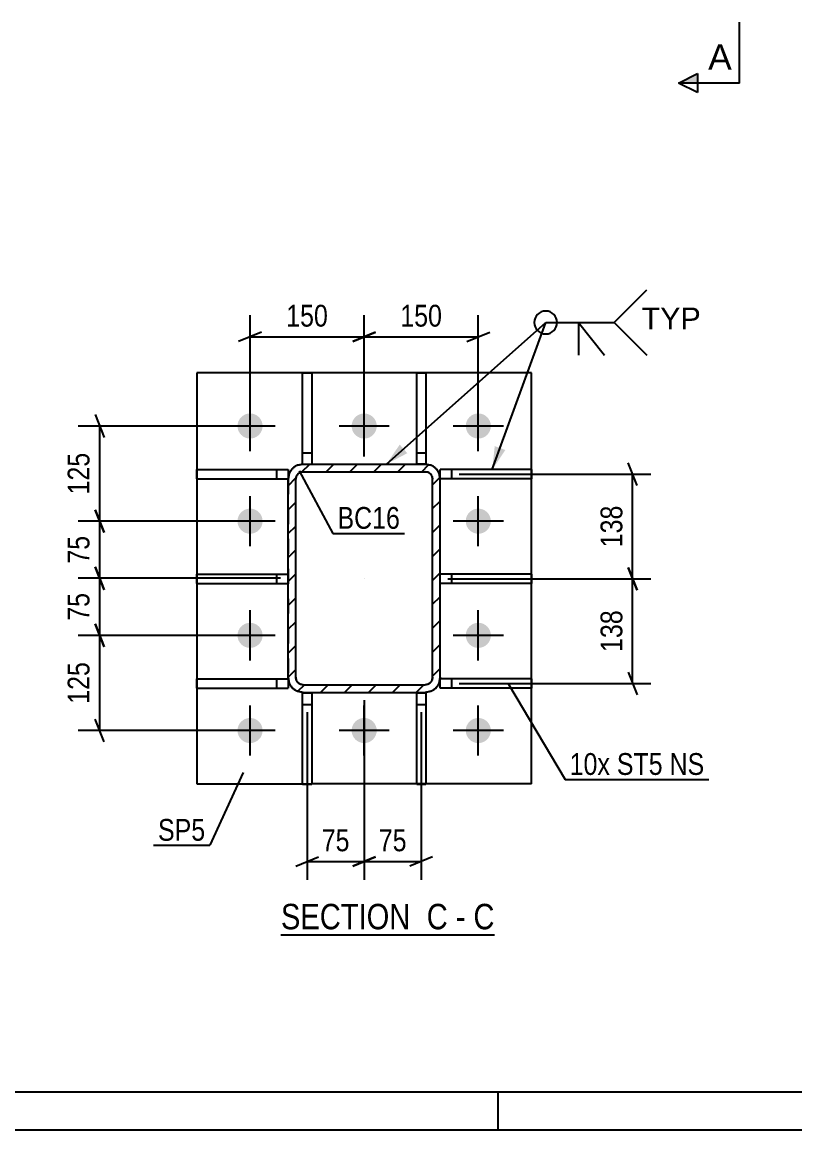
# Model space of a CAD drawing. Header units: millimetres. Extents: x -212 to 629, y -168 to 426.
# Drawn here: x -63.6 to 37.9, y -167.9 to -22.4 of the extents above; entities that cross this region are included whole.
import ezdxf

# ---------------------------------------------------------------- set-up
doc = ezdxf.new("R2010")
doc.units = ezdxf.units.MM
doc.linetypes.add('DXK_LINE_DOT2', pattern=[3.9198, 1.9599, -1.9599])
doc.linetypes.add('DXK_LINE_DOT3', pattern=[5.9187, 2.979, -0.9799, 0.9799, -0.9799])
doc.styles.add('Arial', font='ARIAL.TTF', dxfattribs={"height": 0.2})
doc.styles.add('Arial Narrow', font='ARIALN.TTF', dxfattribs={"height": 0.2})

# ---------------------------------------------------------------- blocks, each defined once
blk = doc.blocks.new('Unknown-284936395-1134')
at = {"color": 5, "linetype": 'Continuous'}
for p, q in [((-207.04, -162.9), (623.96, -162.9)), ((-1.04, -167.9), (-1.04, -162.9)), ((-212.04, -167.9), (628.96, -167.9))]:
    blk.add_line(p, q, dxfattribs=at)
blk = doc.blocks.new('Unknown-284936395-13 - 25419')
at = {"color": 6, "linetype": 'Continuous'}
blk.add_line((-29.6, -142.3), (-1.53, -142.3), dxfattribs=at)
at = {"color": 0, "linetype": 'Continuous'}
for points in [[(-11.49, -141.55), (-11.49, -138.05), (-29.6, -138.05), (-29.6, -141.55)], [(-7.67, -141.55), (-7.67, -138.05), (-10.44, -138.05), (-10.44, -141.55)], [(-5.35, -141.55), (-5.35, -138.05), (-6.62, -138.05), (-6.62, -141.55)], [(-1.53, -141.55), (-1.53, -138.05), (-4.3, -138.05), (-4.3, -141.55)]]:
    blk.add_wipeout(points, dxfattribs=at)
at = {"color": 7, "linetype": 'Continuous', "style": 'Arial Narrow'}
for s, p in [('SECTION ', (-29.6, -141.55)), ('C', (-10.44, -141.55)), ('C', (-4.3, -141.55)), ('-', (-6.62, -141.55))]:
    blk.add_text(s, height=3.34, dxfattribs=at).set_placement(p)
blk = doc.blocks.new('Part-284936395-25460 - 25419')
at = {"color": 2, "linetype": 'Continuous'}
for p, q in [((-11.76, -122.51), (-11.76, -110.51)), ((-11.76, -110.51), (-10.56, -110.51)), ((-10.56, -110.51), (-10.56, -122.51)), ((-10.56, -122.51), (-11.76, -122.51))]:
    blk.add_line(p, q, dxfattribs=at)
at = {"color": 7, "linetype": 'DXK_LINE_DOT2'}
blk.add_line((-11.76, -112.01), (-10.56, -112.01), dxfattribs=at)
blk = doc.blocks.new('Part-284936395-25465 - 25419')
at = {"color": 2, "linetype": 'Continuous'}
for p, q in [((-40.66, -82.36), (-40.66, -81.16)), ((-40.66, -81.16), (-28.66, -81.16)), ((-28.66, -81.16), (-28.66, -82.36)), ((-40.66, -82.36), (-28.66, -82.36))]:
    blk.add_line(p, q, dxfattribs=at)
at = {"color": 7, "linetype": 'DXK_LINE_DOT2'}
blk.add_line((-30.16, -82.36), (-30.16, -81.16), dxfattribs=at)
blk = doc.blocks.new('Part-284936395-25457 - 25419')
at = {"linetype": 'Continuous'}
h = blk.add_hatch(dxfattribs=at)
h.set_pattern_fill('', scale=0.7, style=0, pattern_type=0)
h.set_pattern_definition([(45, (-28.6647, -108.4371), (-1.57154, 1.57154), [])])
h.paths.add_polyline_path([(-28.66, -82.44), (-28.66, -108.44), (-28.51, -109.2), (-28.08, -109.85), (-27.43, -110.28), (-26.66, -110.44), (-10.66, -110.44), (-9.9, -110.28), (-9.25, -109.85), (-8.82, -109.2), (-8.66, -108.44), (-8.66, -82.44), (-8.82, -81.67), (-9.25, -81.02), (-9.9, -80.59), (-10.66, -80.44), (-26.66, -80.44), (-27.43, -80.59), (-28.08, -81.02), (-28.51, -81.67)])
h.paths.add_polyline_path([(-27.37, -81.73), (-27.05, -81.51), (-26.66, -81.44), (-10.66, -81.44), (-10.28, -81.51), (-9.96, -81.73), (-9.74, -82.05), (-9.66, -82.44), (-9.66, -108.44), (-9.74, -108.82), (-9.96, -109.14), (-10.28, -109.36), (-10.66, -109.44), (-26.66, -109.44), (-27.05, -109.36), (-27.37, -109.14), (-27.59, -108.82), (-27.66, -108.44), (-27.66, -82.44), (-27.59, -82.05)])
at = {"color": 7, "linetype": 'DXK_LINE_DOT2'}
for p, q in [((-27.43, -80.59), (-26.66, -80.44)), ((-26.66, -81.44), (-27.05, -81.51)), ((-26.66, -80.44), (-10.66, -80.44)), ((-26.66, -81.44), (-10.66, -81.44)), ((-10.66, -80.44), (-9.9, -80.59)), ((-10.28, -81.51), (-10.66, -81.44)), ((-28.66, -82.44), (-28.51, -81.67)), ((-28.66, -82.44), (-28.66, -108.44)), ((-27.59, -82.05), (-27.66, -82.44)), ((-27.66, -108.44), (-27.66, -82.44)), ((-9.66, -82.44), (-9.74, -82.05)), ((-9.66, -108.44), (-9.66, -82.44)), ((-8.82, -81.67), (-8.66, -82.44)), ((-8.66, -108.44), (-8.66, -82.44)), ((-28.51, -109.2), (-28.66, -108.44)), ((-27.66, -108.44), (-27.59, -108.82)), ((-9.74, -108.82), (-9.66, -108.44)), ((-8.66, -108.44), (-8.82, -109.2)), ((-26.66, -110.44), (-27.43, -110.28)), ((-27.05, -109.36), (-26.66, -109.44)), ((-26.66, -109.44), (-10.66, -109.44)), ((-26.66, -110.44), (-10.66, -110.44)), ((-10.66, -109.44), (-10.28, -109.36)), ((-9.9, -110.28), (-10.66, -110.44))]:
    blk.add_line(p, q, dxfattribs=at)
at = {"color": 2, "linetype": 'Continuous'}
for p, q in [((-26.66, -80.44), (-27.43, -80.59)), ((-27.05, -81.51), (-26.66, -81.44)), ((-26.66, -80.44), (-10.66, -80.44)), ((-26.66, -81.44), (-10.66, -81.44)), ((-9.9, -80.59), (-10.66, -80.44)), ((-10.66, -81.44), (-10.28, -81.51)), ((-28.51, -81.67), (-28.66, -82.44)), ((-28.66, -108.44), (-28.66, -82.44)), ((-27.66, -82.44), (-27.59, -82.05)), ((-27.66, -108.44), (-27.66, -82.44)), ((-9.74, -82.05), (-9.66, -82.44)), ((-9.66, -108.44), (-9.66, -82.44)), ((-8.66, -82.44), (-8.82, -81.67)), ((-8.66, -108.44), (-8.66, -82.44)), ((-28.66, -108.44), (-28.51, -109.2)), ((-27.59, -108.82), (-27.66, -108.44)), ((-9.66, -108.44), (-9.74, -108.82)), ((-8.82, -109.2), (-8.66, -108.44)), ((-27.43, -110.28), (-26.66, -110.44)), ((-26.66, -109.44), (-27.05, -109.36)), ((-26.66, -109.44), (-10.66, -109.44)), ((-26.66, -110.44), (-10.66, -110.44)), ((-10.28, -109.36), (-10.66, -109.44)), ((-10.66, -110.44), (-9.9, -110.28))]:
    blk.add_line(p, q, dxfattribs=at)
at = {"color": 7, "linetype": 'DXK_LINE_DOT3'}
blk.add_line((-18.66, -95.44), (-18.66, -95.44), dxfattribs=at)
at = {"color": 7, "linetype": 'DXK_LINE_DOT2'}
for centre, radius, start, end in [((-26.66, -82.44), 2, 112.5, 157.5), ((-10.66, -82.44), 2, 22.5, 67.5), ((-26.66, -82.44), 1, 112.5, 157.5), ((-10.66, -82.44), 1, 22.5, 67.5), ((-26.66, -108.44), 1, 202.5, 247.5), ((-10.66, -108.44), 1, 292.5, 337.5), ((-26.66, -108.44), 2, 202.5, 247.5), ((-10.66, -108.44), 2, 292.5, 337.5)]:
    blk.add_arc(centre, radius, start, end, dxfattribs=at)
at = {"color": 2, "linetype": 'Continuous'}
for centre, radius, start, end in [((-26.66, -82.44), 2, 112.5, 157.5), ((-10.66, -82.44), 2, 22.5, 67.5), ((-26.66, -82.44), 1, 112.5, 157.5), ((-10.66, -82.44), 1, 22.5, 67.5), ((-26.66, -108.44), 1, 202.5, 247.5), ((-10.66, -108.44), 1, 292.5, 337.5), ((-26.66, -108.44), 2, 202.5, 247.5), ((-10.66, -108.44), 2, 292.5, 337.5)]:
    blk.add_arc(centre, radius, start, end, dxfattribs=at)
blk = doc.blocks.new('Part-284936395-25459 - 25419')
at = {"color": 2, "linetype": 'Continuous'}
for p, q in [((-40.66, -68.44), (-40.66, -122.44)), ((3.34, -68.44), (-40.66, -68.44)), ((3.34, -122.44), (3.34, -68.44)), ((-40.66, -122.44), (-26.76, -122.44)), ((-11.76, -122.44), (-25.56, -122.44)), ((3.34, -122.44), (-10.56, -122.44))]:
    blk.add_line(p, q, dxfattribs=at)
at = {"color": 7, "linetype": 'DXK_LINE_DOT2'}
for p, q in [((-26.76, -122.44), (-25.56, -122.44)), ((-10.56, -122.44), (-11.76, -122.44))]:
    blk.add_line(p, q, dxfattribs=at)
blk = doc.blocks.new('Part-284936395-25461 - 25419')
at = {"color": 2, "linetype": 'Continuous'}
for p, q in [((-26.76, -122.51), (-26.76, -110.51)), ((-26.76, -110.51), (-25.56, -110.51)), ((-25.56, -110.51), (-25.56, -122.51)), ((-25.56, -122.51), (-26.76, -122.51))]:
    blk.add_line(p, q, dxfattribs=at)
at = {"color": 7, "linetype": 'DXK_LINE_DOT2'}
blk.add_line((-26.76, -112.01), (-25.56, -112.01), dxfattribs=at)
blk = doc.blocks.new('Part-284936395-25462 - 25419')
at = {"color": 2, "linetype": 'Continuous'}
for p, q in [((-11.76, -80.44), (-11.76, -68.44)), ((-11.76, -68.44), (-10.56, -68.44)), ((-10.56, -68.44), (-10.56, -80.44)), ((-10.56, -80.44), (-10.66, -80.44))]:
    blk.add_line(p, q, dxfattribs=at)
at = {"color": 7, "linetype": 'DXK_LINE_DOT2'}
for p, q in [((-11.76, -78.94), (-10.56, -78.94)), ((-10.66, -80.44), (-11.76, -80.44))]:
    blk.add_line(p, q, dxfattribs=at)
blk = doc.blocks.new('Part-284936395-25463 - 25419')
at = {"color": 2, "linetype": 'Continuous'}
for p, q in [((-26.76, -80.44), (-26.76, -68.44)), ((-26.76, -68.44), (-25.56, -68.44)), ((-25.56, -68.44), (-25.56, -80.44)), ((-26.66, -80.44), (-26.76, -80.44))]:
    blk.add_line(p, q, dxfattribs=at)
at = {"color": 7, "linetype": 'DXK_LINE_DOT2'}
for p, q in [((-26.76, -78.94), (-25.56, -78.94)), ((-26.76, -80.44), (-25.56, -80.44))]:
    blk.add_line(p, q, dxfattribs=at)
blk = doc.blocks.new('Part-284936395-25464 - 25419')
at = {"color": 2, "linetype": 'Continuous'}
for p, q in [((-40.66, -96.11), (-40.66, -94.91)), ((-40.66, -94.91), (-28.66, -94.91)), ((-40.66, -96.11), (-28.66, -96.11))]:
    blk.add_line(p, q, dxfattribs=at)
at = {"color": 7, "linetype": 'DXK_LINE_DOT2'}
for p, q in [((-30.16, -96.11), (-30.16, -94.91)), ((-28.66, -94.91), (-28.66, -96.11)), ((-28.66, -94.91), (-28.66, -94.91)), ((-28.66, -94.91), (-28.66, -94.91)), ((-28.66, -96.11), (-28.66, -96.11)), ((-28.66, -96.11), (-28.66, -96.11))]:
    blk.add_line(p, q, dxfattribs=at)
blk = doc.blocks.new('Part-284936395-25466 - 25419')
at = {"color": 2, "linetype": 'Continuous'}
for p, q in [((-40.66, -109.86), (-40.66, -108.66)), ((-40.66, -108.66), (-28.66, -108.66)), ((-28.66, -108.66), (-28.66, -109.86)), ((-40.66, -109.86), (-28.66, -109.86))]:
    blk.add_line(p, q, dxfattribs=at)
at = {"color": 7, "linetype": 'DXK_LINE_DOT2'}
blk.add_line((-30.16, -109.86), (-30.16, -108.66), dxfattribs=at)
blk = doc.blocks.new('Part-284936395-25467 - 25419')
at = {"color": 2, "linetype": 'Continuous'}
for p, q in [((3.34, -94.91), (-8.66, -94.91)), ((-8.66, -96.11), (-8.66, -94.91)), ((3.34, -94.91), (3.34, -96.11)), ((3.34, -96.11), (-8.66, -96.11))]:
    blk.add_line(p, q, dxfattribs=at)
at = {"color": 7, "linetype": 'DXK_LINE_DOT2'}
blk.add_line((-7.16, -96.11), (-7.16, -94.91), dxfattribs=at)
blk = doc.blocks.new('Bolt-284936395-25532 - 25419')
at = {"linetype": 'Continuous'}
for points in [[(-35.31, -75.44, -1), (-32.01, -75.44, -1)], [(-20.31, -75.44, -1), (-17.01, -75.44, -1)], [(-5.31, -75.44, -1), (-2.01, -75.44, -1)], [(-35.31, -87.94, -1), (-32.01, -87.94, -1)], [(-5.31, -87.94, -1), (-2.01, -87.94, -1)], [(-35.31, -102.94, -1), (-32.01, -102.94, -1)], [(-5.31, -102.94, -1), (-2.01, -102.94, -1)], [(-35.31, -115.44, -1), (-32.01, -115.44, -1)], [(-20.31, -115.44, -1), (-17.01, -115.44, -1)], [(-5.31, -115.44, -1), (-2.01, -115.44, -1)]]:
    blk.add_hatch(color=1, dxfattribs=at).paths.add_polyline_path(points)
at = {"color": 1, "linetype": 'Continuous'}
for p, q in [((-33.66, -78.74), (-33.66, -72.14)), ((-18.66, -78.74), (-18.66, -72.14)), ((-3.66, -78.74), (-3.66, -72.14)), ((-30.36, -75.44), (-36.96, -75.44)), ((-15.36, -75.44), (-21.96, -75.44)), ((-0.36, -75.44), (-6.96, -75.44)), ((-33.66, -91.24), (-33.66, -84.64)), ((-3.66, -91.24), (-3.66, -84.64)), ((-30.36, -87.94), (-36.96, -87.94)), ((-0.36, -87.94), (-6.96, -87.94)), ((-33.66, -106.24), (-33.66, -99.64)), ((-3.66, -106.24), (-3.66, -99.64)), ((-30.36, -102.94), (-36.96, -102.94)), ((-0.36, -102.94), (-6.96, -102.94)), ((-33.66, -118.74), (-33.66, -112.14)), ((-18.66, -118.74), (-18.66, -112.14)), ((-3.66, -118.74), (-3.66, -112.14)), ((-30.36, -115.44), (-36.96, -115.44)), ((-15.36, -115.44), (-21.96, -115.44)), ((-0.36, -115.44), (-6.96, -115.44))]:
    blk.add_line(p, q, dxfattribs=at)
blk = doc.blocks.new('Part-284936395-25468 - 25419')
at = {"color": 2, "linetype": 'Continuous'}
for p, q in [((3.34, -81.16), (-8.66, -81.16)), ((-8.66, -82.36), (-8.66, -81.16)), ((3.34, -81.16), (3.34, -82.36)), ((3.34, -82.36), (-8.66, -82.36))]:
    blk.add_line(p, q, dxfattribs=at)
at = {"color": 7, "linetype": 'DXK_LINE_DOT2'}
blk.add_line((-7.16, -82.36), (-7.16, -81.16), dxfattribs=at)
blk = doc.blocks.new('Part-284936395-25469 - 25419')
at = {"color": 2, "linetype": 'Continuous'}
for p, q in [((3.34, -108.66), (-8.66, -108.66)), ((-8.66, -109.86), (-8.66, -108.66)), ((3.34, -108.66), (3.34, -109.86)), ((3.34, -109.86), (-8.66, -109.86))]:
    blk.add_line(p, q, dxfattribs=at)
at = {"color": 7, "linetype": 'DXK_LINE_DOT2'}
blk.add_line((-7.16, -109.86), (-7.16, -108.66), dxfattribs=at)
blk = doc.blocks.new('StraightDimension-284936395-33164 - 25419')
at = {"color": 7, "linetype": 'Continuous'}
for p, q in [((-54.02, -101.44), (-52.82, -104.44)), ((-34.66, -102.94), (-56.27, -102.94)), ((-53.42, -115.44), (-53.42, -102.94)), ((-52.82, -116.94), (-54.02, -113.94)), ((-34.66, -115.44), (-56.27, -115.44))]:
    blk.add_line(p, q, dxfattribs=at)
at = {"color": 0}
blk.add_wipeout([(-54.17, -105.84), (-58.37, -105.84), (-58.37, -112.53), (-54.17, -112.53)], dxfattribs=at)
at = {"color": 3, "style": 'Arial Narrow'}
blk.add_text('125', height=2.863, rotation=90.0002, dxfattribs=at).set_placement((-54.77, -111.93))
blk = doc.blocks.new('StraightDimension-284936395-33163 - 25419')
at = {"color": 7, "linetype": 'Continuous'}
for p, q in [((-54.02, -93.94), (-52.82, -96.94)), ((-29.66, -95.44), (-56.27, -95.44)), ((-53.42, -102.94), (-53.42, -95.44)), ((-52.82, -104.44), (-54.02, -101.44)), ((-34.66, -102.94), (-56.27, -102.94))]:
    blk.add_line(p, q, dxfattribs=at)
at = {"color": 0}
blk.add_wipeout([(-54.17, -96.76), (-58.37, -96.76), (-58.37, -101.62), (-54.17, -101.62)], dxfattribs=at)
at = {"color": 3, "style": 'Arial Narrow'}
blk.add_text('75', height=2.863, rotation=90.0002, dxfattribs=at).set_placement((-54.77, -101.02))
blk = doc.blocks.new('StraightDimension-284936395-25907 - 25419')
at = {"color": 7, "linetype": 'Continuous'}
for p, q in [((-18.66, -79.44), (-18.66, -60.88)), ((-3.66, -74.44), (-3.66, -60.88)), ((-17.16, -63.13), (-20.16, -64.33)), ((-18.66, -63.73), (-3.66, -63.73)), ((-5.16, -64.33), (-2.16, -63.13))]:
    blk.add_line(p, q, dxfattribs=at)
at = {"color": 0}
blk.add_wipeout([(-7.82, -62.98), (-7.82, -58.78), (-14.51, -58.78), (-14.51, -62.98)], dxfattribs=at)
at = {"color": 3, "style": 'Arial Narrow'}
blk.add_text('150', height=2.863, dxfattribs=at).set_placement((-13.91, -62.38))
blk = doc.blocks.new('StraightDimension-284936395-25908 - 25419')
at = {"color": 7, "linetype": 'Continuous'}
for p, q in [((-33.66, -74.44), (-33.66, -60.88)), ((-18.66, -79.44), (-18.66, -60.88)), ((-32.16, -63.13), (-35.16, -64.33)), ((-33.66, -63.73), (-18.66, -63.73)), ((-20.16, -64.33), (-17.16, -63.13))]:
    blk.add_line(p, q, dxfattribs=at)
at = {"color": 0}
blk.add_wipeout([(-22.82, -62.98), (-22.82, -58.78), (-29.51, -58.78), (-29.51, -62.98)], dxfattribs=at)
at = {"color": 3, "style": 'Arial Narrow'}
blk.add_text('150', height=2.863, dxfattribs=at).set_placement((-28.91, -62.38))
blk = doc.blocks.new('StraightDimension-284936395-25928 - 25419')
at = {"color": 7, "linetype": 'Continuous'}
for p, q in [((-18.66, -111.44), (-18.66, -135.05)), ((-11.16, -113.01), (-11.16, -135.05)), ((-20.16, -133.25), (-17.16, -132.05)), ((-9.66, -132.05), (-12.66, -133.25)), ((-18.66, -132.65), (-11.16, -132.65))]:
    blk.add_line(p, q, dxfattribs=at)
at = {"color": 0}
blk.add_wipeout([(-12.49, -131.9), (-12.49, -127.7), (-17.34, -127.7), (-17.34, -131.9)], dxfattribs=at)
at = {"color": 3, "style": 'Arial Narrow'}
blk.add_text('75', height=2.863, dxfattribs=at).set_placement((-16.74, -131.3))
blk = doc.blocks.new('StraightDimension-284936395-25929 - 25419')
at = {"color": 7, "linetype": 'Continuous'}
for p, q in [((-18.66, -111.44), (-18.66, -135.05)), ((-26.16, -113.01), (-26.16, -135.05)), ((-27.66, -133.25), (-24.66, -132.05)), ((-17.16, -132.05), (-20.16, -133.25)), ((-26.16, -132.65), (-18.66, -132.65))]:
    blk.add_line(p, q, dxfattribs=at)
at = {"color": 0}
blk.add_wipeout([(-19.99, -131.9), (-19.99, -127.7), (-24.84, -127.7), (-24.84, -131.9)], dxfattribs=at)
at = {"color": 3, "style": 'Arial Narrow'}
blk.add_text('75', height=2.863, dxfattribs=at).set_placement((-24.24, -131.3))
blk = doc.blocks.new('StraightDimension-284936395-25937 - 25419')
at = {"color": 7, "linetype": 'Continuous'}
for p, q in [((17.22, -83.26), (16.02, -80.26)), ((-6.16, -81.76), (19.02, -81.76)), ((16.62, -95.51), (16.62, -81.76)), ((16.02, -94.01), (17.22, -97.01)), ((-7.66, -95.51), (19.02, -95.51))]:
    blk.add_line(p, q, dxfattribs=at)
at = {"color": 0}
blk.add_wipeout([(15.87, -85.29), (11.67, -85.29), (11.67, -91.97), (15.87, -91.97)], dxfattribs=at)
at = {"color": 3, "style": 'Arial Narrow'}
blk.add_text('138', height=2.863, rotation=90.0002, dxfattribs=at).set_placement((15.27, -91.37))
blk = doc.blocks.new('StraightDimension-284936395-25938 - 25419')
at = {"color": 7, "linetype": 'Continuous'}
for p, q in [((17.22, -97.01), (16.02, -94.01)), ((-7.66, -95.51), (19.02, -95.51)), ((16.62, -109.26), (16.62, -95.51)), ((16.02, -107.76), (17.22, -110.76)), ((-6.16, -109.26), (19.02, -109.26))]:
    blk.add_line(p, q, dxfattribs=at)
at = {"color": 0}
blk.add_wipeout([(15.87, -99.04), (11.67, -99.04), (11.67, -105.72), (15.87, -105.72)], dxfattribs=at)
at = {"color": 3, "style": 'Arial Narrow'}
blk.add_text('138', height=2.863, rotation=90.0002, dxfattribs=at).set_placement((15.27, -105.12))
blk = doc.blocks.new('StraightDimension-284936395-33161 - 25419')
at = {"color": 7, "linetype": 'Continuous'}
for p, q in [((-54.02, -73.94), (-52.82, -76.94)), ((-34.66, -75.44), (-56.27, -75.44)), ((-53.42, -87.94), (-53.42, -75.44)), ((-52.82, -89.44), (-54.02, -86.44)), ((-34.66, -87.94), (-56.27, -87.94))]:
    blk.add_line(p, q, dxfattribs=at)
at = {"color": 0}
blk.add_wipeout([(-54.17, -78.34), (-58.37, -78.34), (-58.37, -85.03), (-54.17, -85.03)], dxfattribs=at)
at = {"color": 3, "style": 'Arial Narrow'}
blk.add_text('125', height=2.863, rotation=90.0002, dxfattribs=at).set_placement((-54.77, -84.43))
blk = doc.blocks.new('StraightDimension-284936395-33162 - 25419')
at = {"color": 7, "linetype": 'Continuous'}
for p, q in [((-54.02, -86.44), (-52.82, -89.44)), ((-34.66, -87.94), (-56.27, -87.94)), ((-53.42, -95.44), (-53.42, -87.94)), ((-52.82, -96.94), (-54.02, -93.94)), ((-29.66, -95.44), (-56.27, -95.44))]:
    blk.add_line(p, q, dxfattribs=at)
at = {"color": 0}
blk.add_wipeout([(-54.17, -89.26), (-58.37, -89.26), (-58.37, -94.12), (-54.17, -94.12)], dxfattribs=at)
at = {"color": 3, "style": 'Arial Narrow'}
blk.add_text('75', height=2.863, rotation=90.0002, dxfattribs=at).set_placement((-54.77, -93.52))
blk = doc.blocks.new('SectionMark-284936395-2046 - 1225')
at = {"linetype": 'Continuous'}
blk.add_hatch(color=6, dxfattribs=at).paths.add_polyline_path([(25.16, -29.14), (25.16, -30.39), (22.66, -30.38)])
at = {"color": 6, "linetype": 'Continuous'}
for p, q in [((30.66, -30.39), (30.66, -22.39)), ((22.66, -30.38), (25.16, -29.14)), ((30.66, -30.39), (22.66, -30.38)), ((25.16, -31.64), (22.66, -30.38)), ((25.16, -29.14), (25.16, -31.64))]:
    blk.add_line(p, q, dxfattribs=at)
at = {"color": 0, "linetype": 'Continuous'}
blk.add_wipeout([(29.66, -28.64), (29.66, -25.14), (26.55, -25.14), (26.55, -28.64)], dxfattribs=at)
at = {"color": 3, "linetype": 'Continuous', "style": 'Arial'}
blk.add_text('A', height=3.34, rotation=-0.0115, dxfattribs=at).set_placement((26.55, -28.64))
blk = doc.blocks.new('Mark-284936395-25950 - 25419')
at = {"color": 0}
blk.add_wipeout([(-13.95, -88.94), (-13.95, -85.94), (-22.17, -85.94), (-22.17, -88.94)], dxfattribs=at)
blk.add_wipeout([(-13.95, -88.94), (-13.95, -85.94), (-22.17, -85.94), (-22.17, -88.94)], dxfattribs=at)
at = {"color": 30, "linetype": 'Continuous'}
for p, q in [((-27.22, -81.33), (-22.77, -89.54)), ((-22.77, -89.54), (-13.35, -89.54))]:
    blk.add_line(p, q, dxfattribs=at)
at = {"color": 3, "style": 'Arial Narrow'}
blk.add_text('BC16', height=2.863, dxfattribs=at).set_placement((-22.17, -88.94))
blk = doc.blocks.new('WeldMark-284936395-26983 - 25419')
at = {"linetype": 'Continuous'}
for points in [[(-12.99, -79.01), (-15.73, -80.44), (-13.99, -77.88)], [(-0.1, -78.59), (-1.83, -81.16), (-1.5, -78.08)]]:
    blk.add_hatch(color=30, dxfattribs=at).paths.add_polyline_path(points)
at = {"color": 30, "linetype": 'Continuous'}
for p, q in [((-15.73, -80.44), (5.2, -61.84)), ((-1.83, -81.16), (5.2, -61.84)), ((5.2, -61.84), (14.2, -61.84))]:
    blk.add_line(p, q, dxfattribs=at)
at = {"color": 3, "linetype": 'Continuous'}
for q in [(12.92, -66.13), (9.49, -66.13)]:
    blk.add_line((9.49, -61.84), q, dxfattribs=at)
for start, end in [(90, 270), (270, 90)]:
    blk.add_arc((5.2, -61.84), 1.5, start, end, dxfattribs=at)
at = {"color": 0, "linetype": 'Continuous'}
blk.add_wipeout([(25.58, -62.74), (25.58, -59.74), (17.8, -59.74), (17.8, -62.74)], dxfattribs=at)
blk.add_wipeout([(25.58, -62.74), (25.58, -59.74), (17.8, -59.74), (17.8, -62.74)], dxfattribs=at)
at = {"color": 3, "linetype": 'Continuous'}
for q in [(18.49, -57.56), (18.49, -66.13)]:
    blk.add_line((14.2, -61.84), q, dxfattribs=at)
at = {"color": 3, "linetype": 'Continuous', "style": 'Arial'}
blk.add_text('TYP', height=2.865, dxfattribs=at).set_placement((17.8, -62.74))
blk = doc.blocks.new('MarkSet-284936395-25891 - 25419')
at = {"color": 0}
for points in [[(13.65, -121.27), (13.65, -118.27), (8.35, -118.27), (8.35, -121.27)], [(20.58, -121.27), (20.58, -118.27), (14.55, -118.27), (14.55, -121.27)], [(26.04, -121.27), (26.04, -118.27), (21.48, -118.27), (21.48, -121.27)]]:
    blk.add_wipeout(points, dxfattribs=at)
for points in [[(13.65, -121.27), (13.65, -118.27), (8.35, -118.27), (8.35, -121.27)], [(20.58, -121.27), (20.58, -118.27), (14.55, -118.27), (14.55, -121.27)], [(26.04, -121.27), (26.04, -118.27), (21.48, -118.27), (21.48, -121.27)]]:
    blk.add_wipeout(points, dxfattribs=at)
at = {"color": 30, "linetype": 'Continuous'}
for p, q in [((0.29, -109.33), (7.75, -121.87)), ((7.75, -121.87), (26.64, -121.87))]:
    blk.add_line(p, q, dxfattribs=at)
at = {"color": 3, "style": 'Arial Narrow'}
for s, p in [('10x', (8.35, -121.27)), ('ST5', (14.55, -121.27)), ('NS', (21.48, -121.27))]:
    blk.add_text(s, height=2.863, dxfattribs=at).set_placement(p)
blk = doc.blocks.new('Mark-284936395-25953 - 25419')
at = {"color": 0}
blk.add_wipeout([(-39.55, -129.92), (-39.55, -126.92), (-45.76, -126.92), (-45.76, -129.92)], dxfattribs=at)
blk.add_wipeout([(-39.55, -129.92), (-39.55, -126.92), (-45.76, -126.92), (-45.76, -129.92)], dxfattribs=at)
at = {"color": 30, "linetype": 'Continuous'}
for p in [(-34.58, -120.96), (-46.36, -130.52)]:
    blk.add_line(p, (-38.95, -130.52), dxfattribs=at)
at = {"color": 3, "style": 'Arial Narrow'}
blk.add_text('SP5', height=2.863, dxfattribs=at).set_placement((-45.76, -129.92))

msp = doc.modelspace()

# ---------------------------------------------------------------- block references
for name in ['Unknown-284936395-1134', 'Part-284936395-25459 - 25419', 'Part-284936395-25463 - 25419', 'Part-284936395-25462 - 25419', 'Bolt-284936395-25532 - 25419', 'Part-284936395-25465 - 25419', 'Part-284936395-25457 - 25419', 'Part-284936395-25468 - 25419', 'Part-284936395-25464 - 25419', 'Part-284936395-25467 - 25419', 'Part-284936395-25466 - 25419', 'Part-284936395-25469 - 25419', 'Part-284936395-25461 - 25419', 'Part-284936395-25460 - 25419']:
    msp.add_blockref(name, (0, 0))

# ---------------------------------------------------------------- next in the draw order: block references
for name in ['SectionMark-284936395-2046 - 1225', 'StraightDimension-284936395-25907 - 25419', 'Mark-284936395-25950 - 25419', 'StraightDimension-284936395-25937 - 25419', 'StraightDimension-284936395-33164 - 25419', 'StraightDimension-284936395-25928 - 25419', 'Mark-284936395-25953 - 25419', 'Unknown-284936395-13 - 25419']:
    msp.add_blockref(name, (0, 0))

# ---------------------------------------------------------------- next in the draw order: block references
for name in ['WeldMark-284936395-26983 - 25419', 'StraightDimension-284936395-25908 - 25419', 'StraightDimension-284936395-33163 - 25419', 'StraightDimension-284936395-25938 - 25419', 'StraightDimension-284936395-25929 - 25419']:
    msp.add_blockref(name, (0, 0))

# ---------------------------------------------------------------- next in the draw order: block references
for name in ['StraightDimension-284936395-33161 - 25419', 'MarkSet-284936395-25891 - 25419']:
    msp.add_blockref(name, (0, 0))

# ---------------------------------------------------------------- next in the draw order: block references
msp.add_blockref('StraightDimension-284936395-33162 - 25419', (0, 0))

doc.saveas('drawing.dxf')
